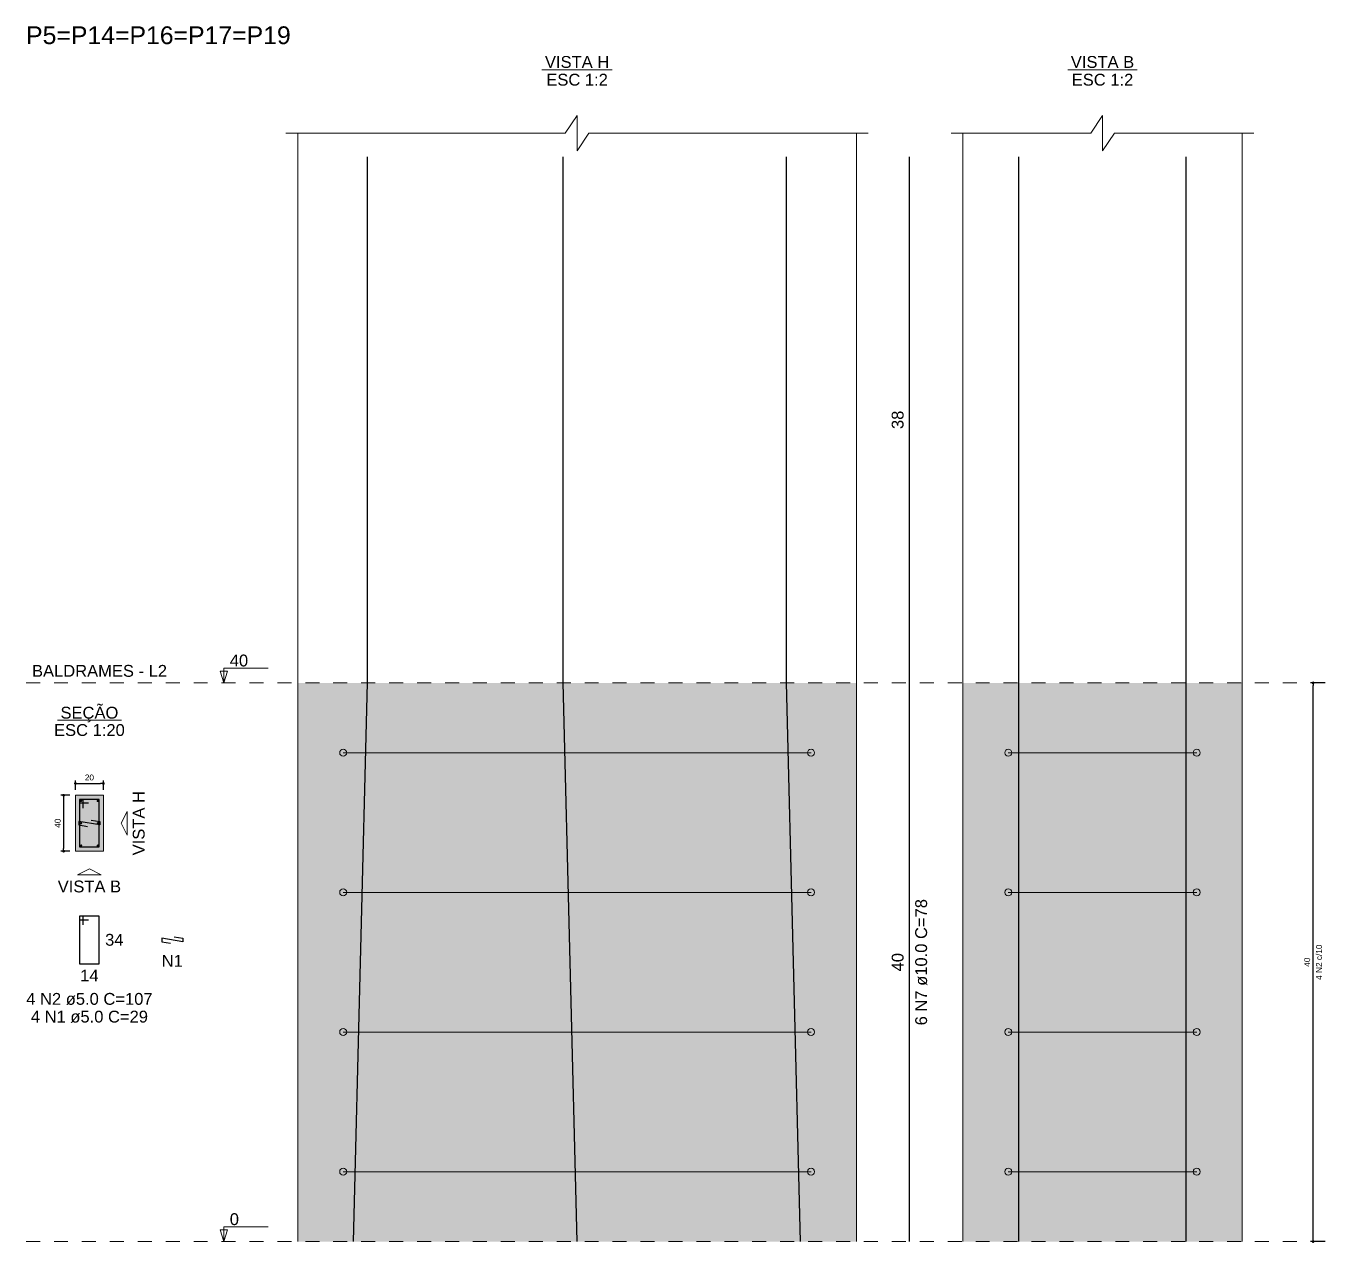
# Model space of a CAD drawing. Header units: millimetres. Extents: x 180 to 11148, y -1598 to 1045.
# Drawn here: x 1071.28 to 1080.62, y -44.61 to -35.9 of the extents above; entities that cross this region are included whole.
import ezdxf

# ---------------------------------------------------------------- set-up
doc = ezdxf.new("R2010")
doc.units = ezdxf.units.MM
doc.header["$MEASUREMENT"] = 0
doc.linetypes.add('DOT2', pattern=[3.175, 0, -3.175])
for name, color, linetype, lineweight in [('Descrição da armadura', 7, 'Continuous', 5), ('DT-Barras na forma', 2, 'Continuous', 30), ('DT-Barras no corte', 5, 'Continuous', 5), ('DT-Barras rebatidas', 2, 'Continuous', 30), ('DT-Cotas', 9, 'Continuous', 5), ('DT-Estribos na forma', 5, 'Continuous', 5), ('DT-Forma', 5, 'Continuous', 5), ('DT-Hachura seção pilares', 252, 'Continuous', 5), ('DT-Hachura vista pilares', 252, 'Continuous', 5), ('DT-Pontilhado', 9, 'DOT2', 5), ('DT-Textos', 7, 'Continuous', 5), ('DT-Título', 3, 'Continuous', 20), ('Textos armaduras', 7, 'Continuous', 5)]:
    doc.layers.add(name, color=color, linetype=linetype, lineweight=lineweight)
doc.styles.add('Arial', font='arial.ttf')
doc.dimstyles.new('UM_2.000000', dxfattribs={"dimtxt": 0.18, "dimasz": 0.1, "dimexe": 0.1, "dimexo": 0.2, "dimgap": 0, "dimtad": 1, "dimtih": 1, "dimtoh": 1, "dimdec": 1, "dimlfac": 2, "dimzin": 0, "dimdsep": 46, "dimtxsty": 'Standard', "dimcen": 0.09, "dimdle": 0.1, "dimadec": 1, "dimazin": 2, "dimtfac": 1, "dimtdec": 4, "dimtofl": 0, "dimtmove": 0, "dimatfit": 3, "dimfxl": 1, "dimtolj": 1, "dimarcsym": 0})
doc.dimstyles.new('UM_20.000000', dxfattribs={"dimtxt": 0.18, "dimasz": 0.1, "dimexe": 0.1, "dimexo": 0.2, "dimgap": 0, "dimtad": 1, "dimtih": 1, "dimtoh": 1, "dimdec": 1, "dimlfac": 20, "dimzin": 0, "dimdsep": 46, "dimtxsty": 'Standard', "dimcen": 0.09, "dimdle": 0.1, "dimadec": 1, "dimazin": 2, "dimtfac": 1, "dimtdec": 4, "dimtofl": 0, "dimtmove": 0, "dimatfit": 3, "dimfxl": 1, "dimtolj": 1, "dimarcsym": 0})

# ---------------------------------------------------------------- blocks, each defined once
blk = doc.blocks.new('_Dot')
at = {"color": 0, "linetype": 'ByBlock', "lineweight": -2}
blk.add_line((-0.5, 0), (-1, 0), dxfattribs=at)
at = {"color": 0, "linetype": 'ByBlock', "const_width": 0.5}
blk.add_lwpolyline([(-0.25, 0, 1), (0.25, 0, 1)], format="xyb", close=True, dxfattribs=at)
blk = doc.blocks.new('*D878')
at = {"layer": 'Defpoints', "color": 0, "transparency": 16777216}
for p in [(1158.559, 17.306), (1158.136, 15.306), (1158.559, 15.306)]:
    blk.add_point(p, dxfattribs=at)
at = {"layer": 'DT-Cotas', "color": 0, "lineweight": -2, "transparency": 16777216}
for p, q in [((1158.359, 17.306), (1158.036, 17.306)), ((1158.136, 17.206), (1158.136, 15.406)), ((1158.359, 15.306), (1158.036, 15.306))]:
    blk.add_line(p, q, dxfattribs=at)
at = {"layer": 'DT-Cotas', "color": 0, "lineweight": -2, "transparency": 16777216, "xscale": 0.1000000014901161, "yscale": 0.1000000014901161, "zscale": 0.1000000014901161}
for p, rotation in [((1158.136, 17.306), 90), ((1158.136, 15.306), 270)]:
    blk.add_blockref('_Dot', p, dxfattribs=dict(at, rotation=rotation))
at = {"layer": 'DT-Cotas', "transparency": 16777216, "insert": (1157.924, 16.306), "char_height": 0.2118, "attachment_point": 5, "rotation": 90, "style": 'Arial'}
blk.add_mtext('\\A1;40', dxfattribs=at)
blk = doc.blocks.new('*D879')
at = {"layer": 'Defpoints', "color": 0, "transparency": 16777216}
for p in [(1158.559, 17.306), (1159.559, 17.73), (1159.559, 17.306)]:
    blk.add_point(p, dxfattribs=at)
at = {"layer": 'DT-Cotas', "color": 0, "lineweight": -2, "transparency": 16777216}
for p, q in [((1158.559, 17.506), (1158.559, 17.83)), ((1159.559, 17.506), (1159.559, 17.83)), ((1158.659, 17.73), (1159.459, 17.73))]:
    blk.add_line(p, q, dxfattribs=at)
at = {"layer": 'DT-Cotas', "color": 0, "lineweight": -2, "transparency": 16777216, "xscale": 0.1000000014901161, "yscale": 0.1000000014901161, "zscale": 0.1000000014901161, "rotation": 180}
blk.add_blockref('_Dot', (1158.559, 17.73), dxfattribs=at)
at = {"layer": 'DT-Cotas', "color": 0, "lineweight": -2, "transparency": 16777216, "xscale": 0.1000000014901161, "yscale": 0.1000000014901161, "zscale": 0.1000000014901161}
blk.add_blockref('_Dot', (1159.559, 17.73), dxfattribs=at)
at = {"layer": 'DT-Cotas', "transparency": 16777216, "insert": (1159.059, 17.941), "char_height": 0.2118, "attachment_point": 5, "rotation": 0.0057, "style": 'Arial'}
blk.add_mtext('\\A1;20', dxfattribs=at)
blk = doc.blocks.new('*D880')
at = {"layer": 'Defpoints', "color": 0, "transparency": 16777216}
for p in [(1202.874, 21.33), (1203.51, 21.33), (1203.51, 1.33)]:
    blk.add_point(p, dxfattribs=at)
at = {"layer": 'DT-Cotas', "color": 0, "lineweight": -2, "transparency": 16777216}
for p, q in [((1203.31, 21.33), (1202.774, 21.33)), ((1202.874, 1.43), (1202.874, 21.23)), ((1203.31, 1.33), (1202.774, 1.33))]:
    blk.add_line(p, q, dxfattribs=at)
at = {"layer": 'DT-Cotas', "color": 0, "lineweight": -2, "transparency": 16777216, "xscale": 0.1000000014901161, "yscale": 0.1000000014901161, "zscale": 0.1000000014901161}
for p, rotation in [((1202.874, 21.33), 90), ((1202.874, 1.33), 270)]:
    blk.add_blockref('_Dot', p, dxfattribs=dict(at, rotation=rotation))
blk = doc.blocks.new('*D881')
at = {"layer": 'Defpoints', "color": 0, "transparency": 16777216}
for p in [(1202.874, 21.33), (1203.51, 21.33), (1203.51, 1.33)]:
    blk.add_point(p, dxfattribs=at)
at = {"layer": 'DT-Cotas', "color": 0, "lineweight": -2, "transparency": 16777216}
for p, q in [((1203.31, 21.33), (1202.774, 21.33)), ((1202.874, 1.43), (1202.874, 21.23)), ((1203.31, 1.33), (1202.774, 1.33))]:
    blk.add_line(p, q, dxfattribs=at)
at = {"layer": 'DT-Cotas', "color": 0, "lineweight": -2, "transparency": 16777216, "xscale": 0.1000000014901161, "yscale": 0.1000000014901161, "zscale": 0.1000000014901161}
for p, rotation in [((1202.874, 21.33), 90), ((1202.874, 1.33), 270)]:
    blk.add_blockref('_Dot', p, dxfattribs=dict(at, rotation=rotation))
blk = doc.blocks.new('A$Cdf59d5b0')
at = {"layer": 'DT-Hachura seção pilares', "linetype": 'Continuous'}
blk.add_hatch(color=256, dxfattribs=at).paths.add_polyline_path([(4.0347, 14.0008), (4.0347, 14.0008), (5.0347, 14.0008), (5.0347, 16.0008), (4.0347, 16.0008), (4.0347, 14.0008)])
at = {"layer": 'DT-Hachura vista pilares', "linetype": 'Continuous'}
for points in [[(11.9955, 0.025), (11.9955, 20.025), (31.9955, 20.025), (31.9955, 0.025), (11.9955, 0.025)], [(35.8079, 0.025), (35.8079, 20.025), (45.8079, 20.025), (45.8079, 0.025), (35.8079, 0.025)]]:
    blk.add_hatch(color=256, dxfattribs=at).paths.add_polyline_path(points)
at = {"layer": 'DT-Barras na forma'}
for points in [[(13.9955, 0.025), (14.4955, 20.025), (14.4955, 38.8593)], [(21.9955, 0.025), (21.4955, 20.025), (21.4955, 38.8593)], [(29.9955, 0.025), (29.4955, 20.025), (29.4955, 38.8593)], [(37.8079, 0.025), (37.8079, 20.025), (37.8079, 38.8593)], [(43.8079, 0.025), (43.8079, 20.025), (43.8079, 38.8593)], [(4.3097, 15.5383), (4.3097, 15.8508), (4.1847, 15.8508), (4.1847, 14.1508), (4.8847, 14.1508), (4.8847, 15.8508), (4.1847, 15.8508), (4.1847, 15.7258), (4.4972, 15.7258)], [(4.6015, 15.1147), (4.9097, 15.0633), (4.9097, 14.9383), (4.1597, 15.0633), (4.1597, 14.9383), (4.468, 14.8869)]]:
    blk.add_lwpolyline(points, dxfattribs=at)
at = {"layer": 'DT-Barras no corte'}
for centre in [(4.2347, 15.8008), (4.8347, 15.8008), (4.2347, 15.0008), (4.8347, 15.0008), (4.2347, 14.2008), (4.8347, 14.2008)]:
    blk.add_circle(centre, 0.025, dxfattribs=at)
at = {"layer": 'DT-Barras rebatidas'}
for p, q in [((33.9017, 20.025), (33.9017, 38.8593)), ((33.9017, 0.025), (33.9017, 20.025)), ((4.3097, 11.671), (4.1847, 11.671)), ((4.1847, 11.671), (4.1847, 9.971)), ((4.8847, 11.671), (4.1847, 11.671)), ((4.1847, 11.671), (4.1847, 11.546)), ((4.1847, 11.546), (4.4972, 11.546)), ((4.3097, 11.3585), (4.3097, 11.671)), ((4.8847, 9.971), (4.8847, 11.671)), ((7.874, 10.7585), (7.124, 10.8835)), ((7.124, 10.8835), (7.124, 10.7585)), ((7.124, 10.7585), (7.4323, 10.7071)), ((7.5658, 10.9349), (7.874, 10.8835)), ((7.874, 10.8835), (7.874, 10.7585)), ((4.1847, 9.971), (4.8847, 9.971))]:
    blk.add_line(p, q, dxfattribs=at)
at = {"layer": 'DT-Cotas'}
for points in [[(11.5719, 39.7065), (21.5719, 39.7065), (21.9955, 40.3419), (21.9955, 39.0711), (22.4191, 39.7065), (32.4191, 39.7065)], [(35.3843, 39.7065), (40.3843, 39.7065), (40.8079, 40.3419), (40.8079, 39.0711), (41.2315, 39.7065), (46.2315, 39.7065)]]:
    blk.add_lwpolyline(points, dxfattribs=at)
at = {"layer": 'DT-Estribos na forma'}
for p, q in [((13.6205, 17.525), (30.3705, 17.525)), ((37.4329, 17.525), (44.1829, 17.525)), ((13.6205, 12.525), (30.3705, 12.525)), ((37.4329, 12.525), (44.1829, 12.525)), ((13.6205, 7.525), (30.3705, 7.525)), ((37.4329, 7.525), (44.1829, 7.525)), ((13.6205, 2.525), (30.3705, 2.525)), ((37.4329, 2.525), (44.1829, 2.525))]:
    blk.add_line(p, q, dxfattribs=at)
for centre in [(13.6205, 17.525), (30.3705, 17.525), (37.4329, 17.525), (44.1829, 17.525), (13.6205, 12.525), (30.3705, 12.525), (37.4329, 12.525), (44.1829, 12.525), (13.6205, 7.525), (30.3705, 7.525), (37.4329, 7.525), (44.1829, 7.525), (13.6205, 2.525), (30.3705, 2.525), (37.4329, 2.525), (44.1829, 2.525)]:
    blk.add_circle(centre, 0.125, dxfattribs=at)
at = {"layer": 'DT-Forma'}
for p, q in [((11.9955, 20.025), (11.9955, 39.7065)), ((31.9955, 20.025), (31.9955, 39.7065)), ((35.8079, 20.025), (35.8079, 39.7065)), ((45.8079, 20.025), (45.8079, 39.7065)), ((11.9955, 0.025), (11.9955, 20.025)), ((31.9955, 0.025), (31.9955, 20.025)), ((35.8079, 0.025), (35.8079, 20.025)), ((45.8079, 0.025), (45.8079, 20.025))]:
    blk.add_line(p, q, dxfattribs=at)
blk.add_lwpolyline([(4.0347, 14.0008), (5.0347, 14.0008), (5.0347, 16.0008), (4.0347, 16.0008), (4.0347, 14.0008)], close=True, dxfattribs=at)
at = {"layer": 'DT-Pontilhado', "ltscale": 0.05}
for p, q in [((2.2674, 20.025), (48.9849, 20.025)), ((2.2674, 0.025), (48.9849, 0.025))]:
    blk.add_line(p, q, dxfattribs=at)
at = {"layer": 'DT-Textos'}
for p, q in [((20.7358, 41.9727), (23.2552, 41.9727)), ((39.5646, 41.9727), (42.0513, 41.9727)), ((3.3903, 18.6907), (5.6792, 18.6907))]:
    blk.add_line(p, q, dxfattribs=at)
for points in [[(9.348, 20.025), (9.4751, 20.4486), (9.2209, 20.4486), (9.348, 20.025), (9.348, 20.5545), (10.9365, 20.5545)], [(9.348, 0.025), (9.4751, 0.4486), (9.2209, 0.4486), (9.348, 0.025), (9.348, 0.5545), (10.9365, 0.5545)]]:
    blk.add_lwpolyline(points, dxfattribs=at)
for points in [[(5.8819, 15.0008), (5.8819, 14.5772), (5.6701, 15.0008), (5.8819, 15.4244), (5.8819, 15.0008)], [(4.5347, 13.1536), (4.1111, 13.1536), (4.5347, 13.3654), (4.9583, 13.1536), (4.5347, 13.1536)]]:
    blk.add_lwpolyline(points, close=True, dxfattribs=at)
at = {"layer": 'Descrição da armadura', "linetype": 'Continuous', "attachment_point": 8, "rotation": 90, "line_spacing_factor": 0.798, "style": 'Arial'}
for s, insert, char_height, width in [('6 N7 ø10.0 C=78', (34.5371, 10.025), 0.4236, 9.069495), ('4 N2 c/10', (48.6672, 10.025), 0.2118, 2.539389)]:
    blk.add_mtext(s, dxfattribs=dict(at, insert=insert, char_height=char_height, width=width))
at = {"layer": 'Descrição da armadura', "linetype": 'Continuous', "char_height": 0.4236, "attachment_point": 8, "line_spacing_factor": 0.798, "style": 'Arial'}
for s, insert, width in [('N1', (7.499, 9.8599), 1.516797), ('4 N2 ø5.0 C=107', (4.5347, 8.4884), 9.069495), ('4 N1 ø5.0 C=29', (4.5347, 7.853), 7.832061)]:
    blk.add_mtext(s, dxfattribs=dict(at, insert=insert, width=width))
at = {"layer": 'DT-Cotas', "linetype": 'Continuous', "insert": (48.2436, 10.025), "char_height": 0.2118, "width": 0.659905, "attachment_point": 8, "rotation": 90, "line_spacing_factor": 0.798, "style": 'Arial'}
blk.add_mtext('40', dxfattribs=at)
at = {"layer": 'DT-Textos', "linetype": 'Continuous', "char_height": 0.4236, "line_spacing_factor": 0.798, "style": 'Arial'}
for s, insert, width, attachment_point in [('VISTA H', (21.9955, 42.0363), 4.298326, 8), ('VISTA B', (40.8079, 42.0363), 4.237353, 8), ('ESC 1:2', (21.9955, 41.4009), 4.115407, 8), ('ESC 1:2', (40.8079, 41.4009), 4.115407, 8), ('BALDRAMES - L2', (2.4792, 20.2368), 9.02778, 7), ('SEÇÃO', (4.5344, 18.6149), 3.868817, 8), ('ESC 1:20', (4.5347, 18.1188), 4.729993, 8), ('VISTA B', (4.5347, 12.5182), 4.237353, 8)]:
    blk.add_mtext(s, dxfattribs=dict(at, insert=insert, width=width, attachment_point=attachment_point))
at = {"layer": 'DT-Textos', "char_height": 0.4236, "attachment_point": 7, "line_spacing_factor": 0.798, "style": 'Arial'}
for s, insert, width in [('40', (9.5598, 20.6075), 1.229172), ('0', (9.5598, 0.6075), 0.614586)]:
    blk.add_mtext(s, dxfattribs=dict(at, insert=insert, width=width))
at = {"layer": 'DT-Textos', "linetype": 'Continuous', "insert": (6.5173, 15.0008), "char_height": 0.4236, "width": 4.298326, "attachment_point": 8, "rotation": 90, "line_spacing_factor": 0.798, "style": 'Arial'}
blk.add_mtext('VISTA H', dxfattribs=at)
at = {"layer": 'DT-Título', "linetype": 'Continuous', "insert": (2.2674, 42.8835), "char_height": 0.6354, "width": 19.663339, "attachment_point": 7, "line_spacing_factor": 0.798, "style": 'Arial'}
blk.add_mtext('P5=P14=P16=P17=P19', dxfattribs=at)
at = {"layer": 'Textos armaduras', "linetype": 'Continuous', "char_height": 0.4236, "width": 1.31981, "attachment_point": 7, "rotation": 90, "line_spacing_factor": 0.798, "style": 'Arial'}
for s, insert in [('38', (33.6899, 29.1122)), ('40', (33.6899, 9.695))]:
    blk.add_mtext(s, dxfattribs=dict(at, insert=insert))
at = {"layer": 'Textos armaduras', "linetype": 'Continuous', "char_height": 0.4236, "width": 1.31981, "attachment_point": 7, "line_spacing_factor": 0.798, "style": 'Arial'}
for s, insert in [('34', (5.0965, 10.6092)), ('14', (4.2048, 9.3356))]:
    blk.add_mtext(s, dxfattribs=dict(at, insert=insert))
at = {"layer": 'DT-Cotas'}
for override, picture, middle in [({"dimtxt": 0.4236, "dimasz": 0.1, "dimexe": 0.1, "dimexo": 0.2, "dimtad": 1, "dimtih": 0, "dimtoh": 0, "dimdec": 1, "dimlfac": 2, "dimzin": 8, "dimtxsty": 'Arial', "dimblk": 'Dot', "dimblk1": 'Dot', "dimblk2": 'Dot', "dimsah": 1, "dimdle": 0.1, "dimse1": 0, "dimse2": 0, "dimclrt": 256, "dimadec": 1, "dimazin": 3, "dimtmove": 2, "dimldrblk": 'Dot'}, '*D881', (47.9259, 10.025)), ({"dimtxt": 0.2118, "dimasz": 0.1, "dimexe": 0.1, "dimexo": 0.2, "dimtad": 1, "dimtih": 0, "dimtoh": 0, "dimdec": 1, "dimlfac": 2, "dimzin": 8, "dimtxsty": 'Arial', "dimblk": 'Dot', "dimblk1": 'Dot', "dimblk2": 'Dot', "dimsah": 1, "dimdle": 0.1, "dimse1": 0, "dimse2": 0, "dimclrt": 256, "dimadec": 1, "dimazin": 3, "dimtmove": 2, "dimldrblk": 'Dot'}, '*D880', (48.1377, 10.025))]:
    dim = blk.add_linear_dim(base=(48.3495, 20.025), p1=(48.9849, 0.025), p2=(48.9849, 20.025), angle=90, text=' ', dimstyle='UM_2.000000', override=override, dxfattribs=at)
    dim.commit()
    dim.dimension.update_dxf_attribs({"geometry": picture, "text_midpoint": middle, "dimtype": 128, "text_rotation": 90, "insert": (-1154.5246, -1.3052)})
dim = blk.add_linear_dim(base=(5.0347, 16.4244), p1=(4.0347, 16.0008), p2=(5.0347, 16.0008), dimstyle='UM_20.000000', override={"dimtxt": 0.2118, "dimasz": 0.1, "dimexe": 0.1, "dimexo": 0.2, "dimtad": 1, "dimtih": 0, "dimtoh": 0, "dimdec": 1, "dimlfac": 20, "dimzin": 8, "dimtxsty": 'Arial', "dimblk": 'Dot', "dimblk1": 'Dot', "dimblk2": 'Dot', "dimsah": 1, "dimdle": 0.1, "dimse1": 0, "dimse2": 0, "dimclrt": 256, "dimadec": 1, "dimazin": 3, "dimtmove": 2, "dimldrblk": 'Dot'}, dxfattribs=at)
dim.commit()
dim.dimension.update_dxf_attribs({"geometry": '*D879', "text_midpoint": (4.5347, 16.6362), "dimtype": 128, "text_rotation": 0.00573, "insert": (-1154.5246, -1.3052)})
dim = blk.add_linear_dim(base=(3.6111, 14.0008), p1=(4.0347, 16.0008), p2=(4.0347, 14.0008), angle=90, dimstyle='UM_20.000000', override={"dimtxt": 0.2118, "dimasz": 0.1, "dimexe": 0.1, "dimexo": 0.2, "dimtad": 1, "dimtih": 0, "dimtoh": 0, "dimdec": 1, "dimlfac": 20, "dimzin": 8, "dimtxsty": 'Arial', "dimblk": 'Dot', "dimblk1": 'Dot', "dimblk2": 'Dot', "dimsah": 1, "dimdle": 0.1, "dimse1": 0, "dimse2": 0, "dimclrt": 256, "dimadec": 1, "dimazin": 3, "dimtmove": 2, "dimldrblk": 'Dot'}, dxfattribs=at)
dim.commit()
dim.dimension.update_dxf_attribs({"geometry": '*D878', "text_midpoint": (3.3993, 15.0008), "dimtype": 128, "text_rotation": 90, "insert": (-1154.5246, -1.3052)})

msp = doc.modelspace()

# ---------------------------------------------------------------- block references
at = {"xscale": 0.2, "yscale": 0.2, "zscale": 0.2}
msp.add_blockref('A$Cdf59d5b0', (1070.8232, -44.61), dxfattribs=at)

doc.saveas('drawing.dxf')
